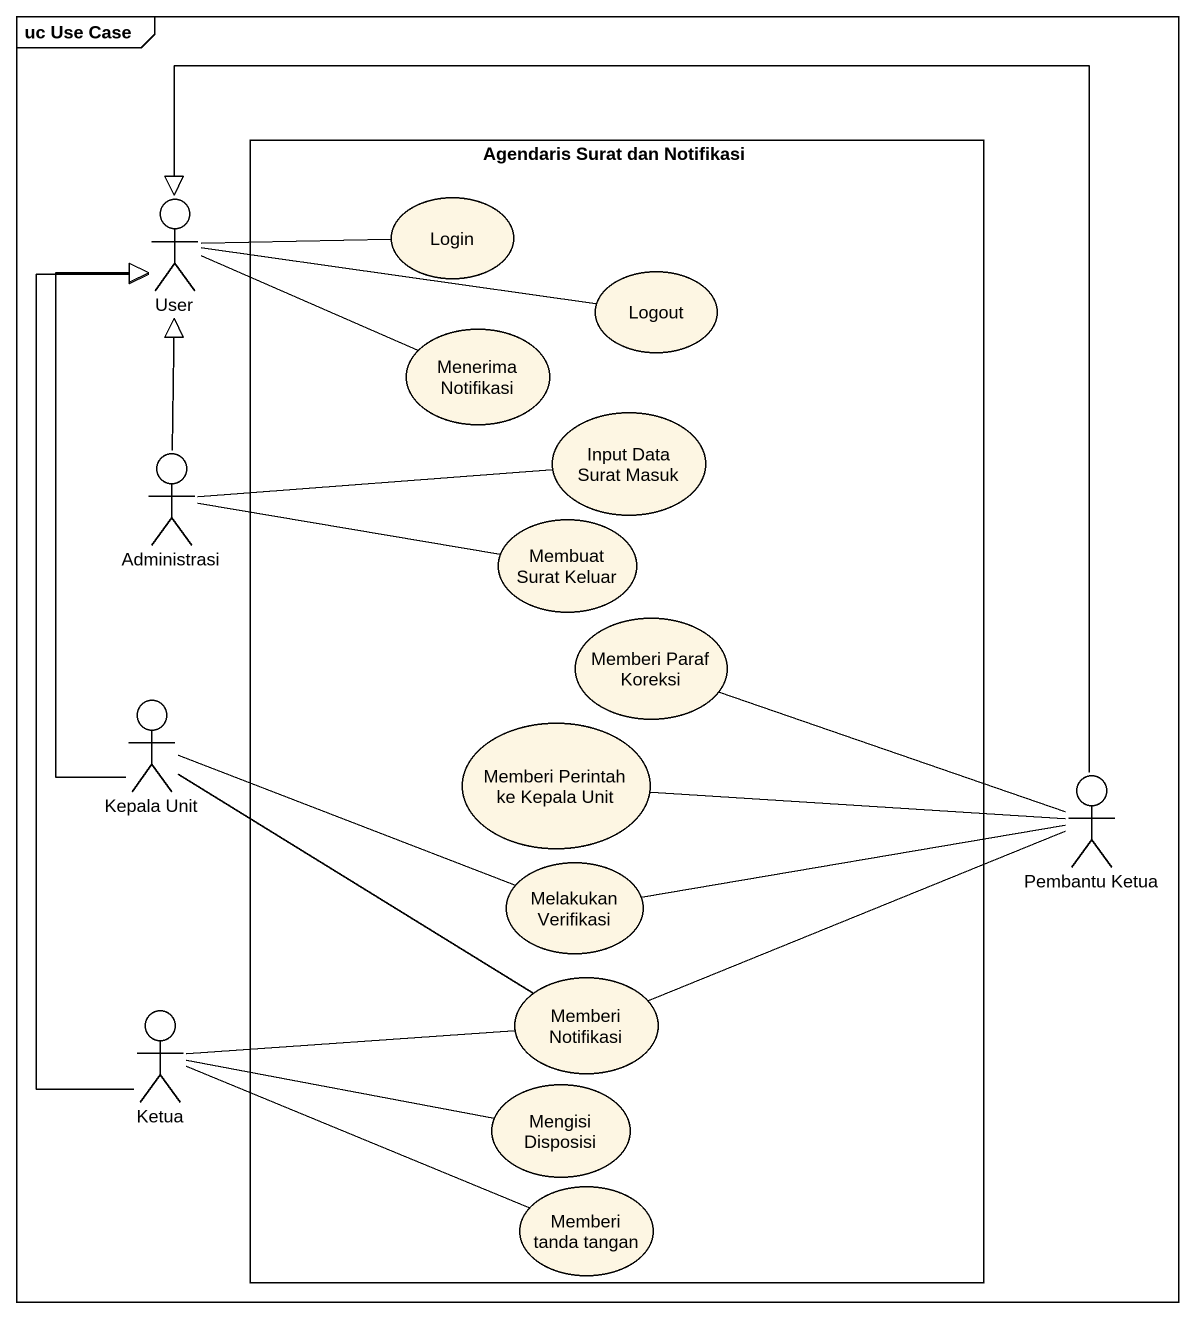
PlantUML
@startuml
mainframe uc Use Case
rectangle "Agendaris Surat dan Notifikasi" as Agendaris_Surat_dan {
  usecase Login
  usecase Logout
  usecase "Menerima Notifikasi" as Menerima_Notifikasi
  usecase "Input Data Surat Masuk" as Input_Data_Surat_Masuk
  usecase "Membuat Surat Keluar" as Membuat_Surat_Keluar
  usecase "Memberi Paraf Koreksi" as Memberi_Paraf_Koreksi
  usecase "Memberi Perintah ke Kepala Unit" as Memberi_Perintah_ke_Kepala
  usecase "Melakukan Verifikasi" as Melakukan_Verifikasi
  usecase "Memberi Notifikasi" as Memberi_Notifikasi
  usecase "Mengisi Disposisi" as Mengisi_Disposisi
  usecase "Memberi tanda tangan" as Memberi_tanda_tangan
}
actor User
actor Administrasi
actor "Kepala Unit" as Kepala_Unit
actor "Pembantu Ketua" as Pembantu_Ketua
actor Ketua
User -right- Login
User -right- Logout
User -right- Menerima_Notifikasi
Administrasi -up-|> User
Administrasi -right- Input_Data_Surat_Masuk
Administrasi -right- Membuat_Surat_Keluar
Kepala_Unit -up-|> User
Kepala_Unit -right- Melakukan_Verifikasi
Kepala_Unit -right- Memberi_Notifikasi
Pembantu_Ketua -up-|> User
Pembantu_Ketua -left- Memberi_Paraf_Koreksi
Pembantu_Ketua -left- Memberi_Perintah_ke_Kepala
Pembantu_Ketua -left- Melakukan_Verifikasi
Pembantu_Ketua -left- Memberi_Notifikasi
Ketua -up-|> User
Ketua -right- Memberi_Notifikasi
Ketua -right- Mengisi_Disposisi
Ketua -right- Memberi_tanda_tangan
@enduml
